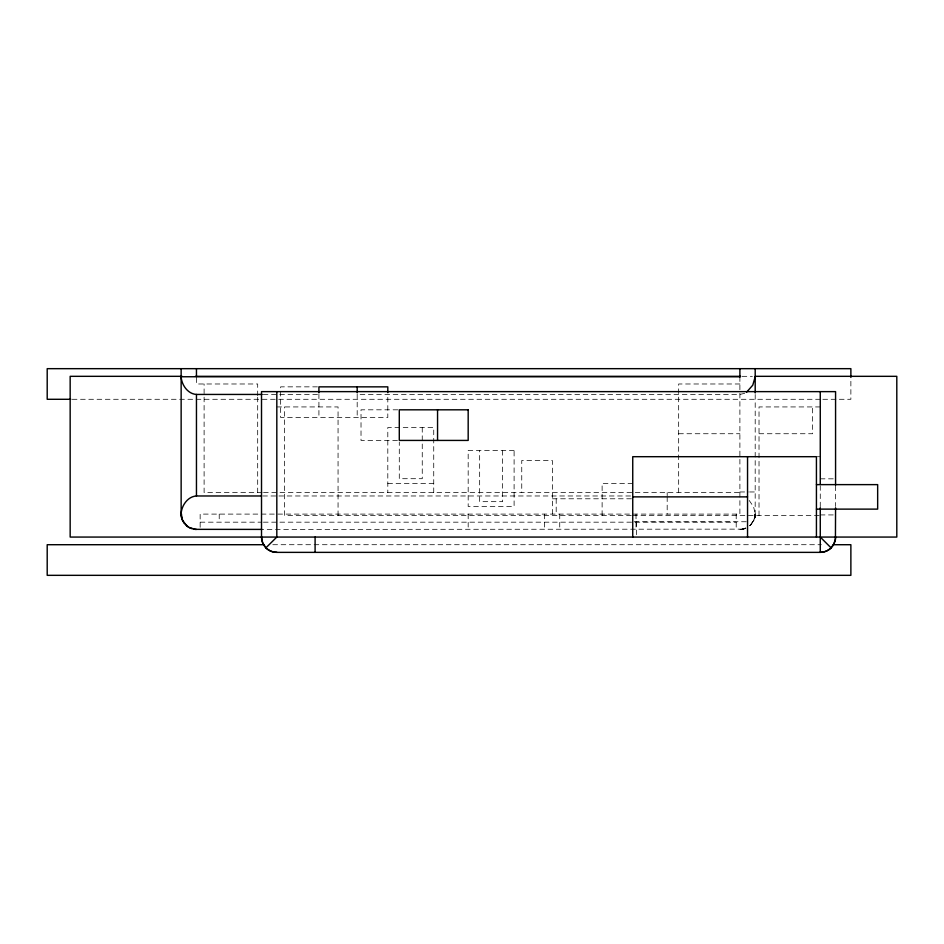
<?xml version="1.0" encoding="UTF-8"?>
<svg xmlns="http://www.w3.org/2000/svg" width="944" height="944" viewBox="0 0 944 944"><rect width="100%" height="100%" fill="white"/><g stroke="black" fill="none" stroke-linecap="round" stroke-linejoin="round"><path stroke-width="0.71" stroke-dasharray="4.72 3.54" d="M755.176 514.858L755.2 394.226M755.035 516.344L755.2 514.102A15.305 15.305 0 0 1 754.091 519.814L749.3 526.174M754.752 517.772L755.2 514.102L753.76 520.581L749.748 525.808L751.684 523.861M752.628 522.587L749.925 525.655M744.674 393.306L739.895 394.439L357.186 394.439M743.14 529.053C749.725 527.283 738.232 530.257 743.955 528.852M744.108 528.817L742.68 529.147L748.273 526.905M745.618 528.298L744.32 528.758M742.232 529.23L745.949 528.156M742.68 529.147L744.663 528.64M742.763 529.136L262.727 529.407M742.114 529.242L740.32 529.395M740.462 529.395L741.701 529.301L739.895 529.407M742.078 376.326L752.392 376.326M739.895 383.984L678.665 383.984L678.665 492.567M317.444 386.851L280.651 386.851L280.651 417.46L387.807 417.46L387.807 393.943M263.234 394.439L318.919 394.439M72.263 399.288L277.241 399.288M278.716 399.288L821.386 399.288M822.861 399.288L850.874 399.288L850.874 378.874M276.816 406.935L338.058 406.935L338.058 515.53M820.265 406.935L759.023 406.935L759.023 515.53M397.813 409.814L361.021 409.814L361.021 440.423L397.813 440.423M678.665 433.733L739.895 433.733M759.023 433.733L812.607 433.733L812.607 406.935M817.339 456.695L820.265 456.695M820.265 478.832L834.177 478.832M387.807 483.481L433.733 483.481M632.74 483.481L602.119 483.481L602.119 515.53M739.895 491.966L748.238 491.966M749.63 491.966L755.2 491.966M262.09 492.567L204.105 492.567L204.105 383.984M263.529 492.567L739.895 492.567M262.727 495.978L277.453 495.978M278.928 495.978L630.911 495.978M552.37 498.786L631.855 498.786M820.265 514.928L834.177 514.928M631.276 515.53L284.474 515.53L284.474 406.935M632.74 515.53L820.265 515.53M634.167 521.749L747.542 521.749M200.152 522.174L261.936 522.174M263.411 522.174L736.202 522.174M272.816 544.712L821.386 544.712M749.206 500.45L753.595 506.881L755.2 513.666M835.57 485.971L835.57 506.515M820.265 485.641L820.265 506.704M739.895 376.75L739.895 514.102L200.152 514.102L200.152 529.407M736.202 514.102L736.202 529.407M667.184 492.567L667.184 495.694M667.184 496.874L667.184 514.102M636.563 521.749L636.563 535.543M636.02 514.102L636.02 529.407M559.733 514.102L559.733 529.407M556.193 498.786L556.193 514.102M552.37 514.102L552.37 460.519L521.749 460.519L521.749 492.567M544.464 514.102L544.464 529.407M502.621 450.477L502.621 501.665L479.658 501.665L479.658 450.477M468.177 514.102L468.177 529.407M433.733 492.567L433.733 427.514L387.807 427.514L387.807 492.567M422.251 427.514L422.251 478.702L399.288 478.702L399.288 442.134M357.186 393.943L357.186 417.46M318.919 393.943L318.919 417.46M257.688 395.713L257.688 383.984L196.458 383.984L196.458 376.75M257.688 397.188L257.688 492.567M219.22 514.102L219.22 522.174M755.53 514.209A37.076 22.786 28 0 1 754.126 519.837M755.129 515.518L754.905 517.064L755.129 515.518M754.929 516.982L754.563 518.468L754.929 516.982M514.102 450.477L468.177 450.477L468.177 506.444L514.102 506.444L514.102 450.477"/><path stroke-width="1.42" d="M835.57 507.778L835.428 539.095L833.682 544.417L830.106 548.783A27.388 19.364 90 0 1 820.265 552.24M181.142 513.666C181.567 505.559 187.773 496.426 196.458 495.978L261.252 495.978M755.2 376.75L752.769 385.176L746.574 392.197M276.816 552.24A27.388 19.364 -90 0 1 266.94 548.853L265.937 547.815L276.816 537.065L276.816 391.63M182.145 376.326L70.163 376.326L70.163 537.065L896.8 537.065L896.8 376.326L755.342 376.326M195.408 376.326L740.603 376.326M739.895 376.75L181.142 376.75C181.567 384.869 187.773 393.99 196.458 394.439L262.054 394.439M70.8 399.288L47.2 399.288L47.2 368.667L850.874 368.667L850.874 377.423M816.43 484.626L877.66 484.626L877.66 509.123L816.43 509.123M632.74 496.874L747.542 496.874M183.856 522.787L188.694 527.295L195.184 529.348L261.995 529.407M263.966 544.712L47.2 544.712L47.2 575.333L850.874 575.333L850.874 544.712L833.174 544.712M835.57 537.065A15.305 15.305 0 0 1 820.265 552.37L276.816 552.37A15.305 15.305 0 0 1 261.512 537.065L261.512 391.63L835.57 391.63L835.57 485.204M196.458 529.407L195.585 529.383M195.373 529.372L194.311 529.254M194.098 529.218L193.414 529.1M192.01 528.746L189.26 527.613M188.729 527.318L186.877 526.032M186.593 525.808L182.251 519.814A15.305 15.305 0 0 1 181.142 514.102L181.142 368.667M820.265 537.065L831.086 547.886M265.937 547.815L262.656 542.859L261.512 537.065M183.714 522.587L181.779 518.445L181.142 514.102M820.265 391.63L820.265 484.178M820.265 507.683L820.265 552.37M816.43 537.065L816.43 456.695L632.74 456.695L632.74 537.065M755.2 368.667L755.2 392.928M747.542 456.695L747.542 537.065M739.895 368.667L739.895 377.293M437.556 409.814L437.556 440.423M387.807 392.68L387.807 386.851L318.919 386.851L318.919 392.68M357.186 386.851L357.186 392.68M315.095 537.065L315.095 552.37M196.458 368.667L196.458 376.75M196.458 394.439L196.458 495.978M182.381 519.755A37.076 22.503 -31.4 0 1 181.496 513.984M468.177 409.814L399.288 409.814L399.288 440.423L468.177 440.423L468.177 409.814"/></g></svg>
